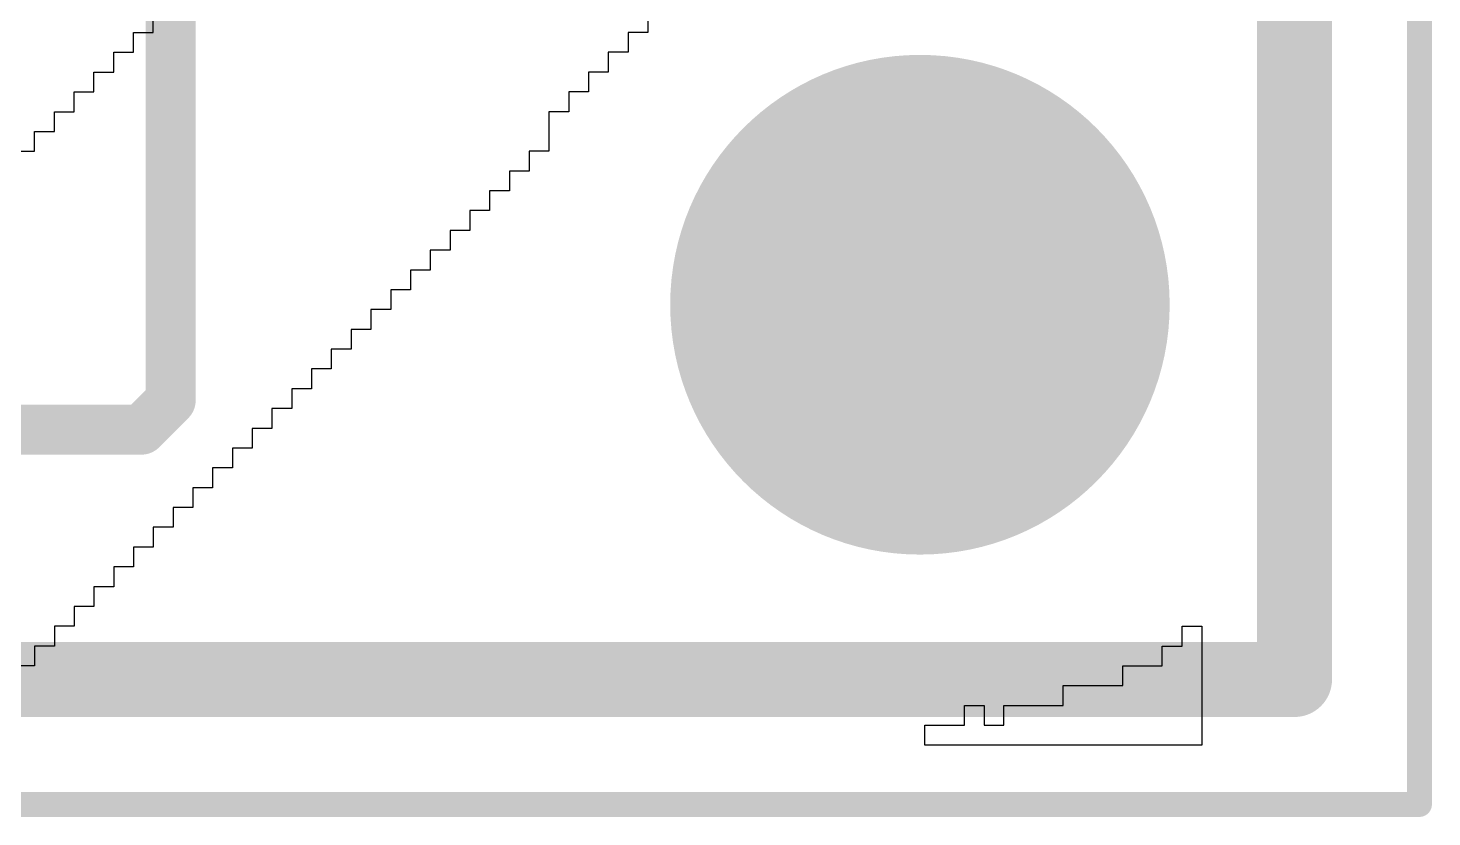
# Model space of a CAD drawing. Header units: inches. Extents: x 1.37 to 7.44, y 1.69 to 5.2.
# Drawn here: x 7.0023 to 7.4449, y 1.689 to 1.9376 of the extents above; entities that cross this region are included whole.
import ezdxf

# ---------------------------------------------------------------- set-up
doc = ezdxf.new("R2010")
doc.units = ezdxf.units.IN
doc.header["$MEASUREMENT"] = 0
for name, color, linetype in [('Board', 216, 'Continuous'), ('Bottom Layer', 5, 'Continuous'), ('Bottom Overlay', 54, 'Continuous'), ('Bottom Solder', 6, 'Continuous'), ('Multi-Layer', 9, 'Continuous'), ('Pad Holes', 156, 'Continuous'), ('Top Layer', 1, 'Continuous'), ('Top Overlay', 2, 'Continuous'), ('Top Solder', 216, 'Continuous')]:
    doc.layers.add(name, color=color, linetype=linetype)

msp = doc.modelspace()

# ---------------------------------------------------------------- hatches: boundary and pattern name
at = {"layer": 'Bottom Layer'}
h = msp.add_hatch(color=5, dxfattribs=at)
edge = h.paths.add_edge_path()
edge.add_arc((7.28346, 1.85039), 0.07874, 0, 360)
at = {"layer": 'Bottom Solder'}
h = msp.add_hatch(color=6, dxfattribs=at)
edge = h.paths.add_edge_path()
edge.add_arc((7.28346, 1.85039), 0.07874, 0, 360)
at = {"layer": 'Multi-Layer'}
h = msp.add_hatch(color=9, dxfattribs=at)
edge = h.paths.add_edge_path()
edge.add_arc((7.28346, 1.85039), 0.07874, 0, 360)
at = {"layer": 'Pad Holes'}
h = msp.add_hatch(color=7, dxfattribs=at)
edge = h.paths.add_edge_path()
edge.add_arc((7.28346, 1.85039), 0.07874, 0, 360)
at = {"layer": 'Top Layer'}
h = msp.add_hatch(color=1, dxfattribs=at)
edge = h.paths.add_edge_path()
edge.add_arc((7.28346, 1.85039), 0.07874, 0, 360)
at = {"layer": 'Top Solder'}
h = msp.add_hatch(color=216, dxfattribs=at)
edge = h.paths.add_edge_path()
edge.add_arc((7.28346, 1.85039), 0.07874, 0, 360)

# ---------------------------------------------------------------- linework, layer by layer
at = {"layer": 'Board'}
for points in [[(7.44094, 1.69291, 0.00787, 0.00787, 0), (7.44094, 5.19685, 0.00787, 0.00787, 0)], [(3.8189, 1.69291, 0.00787, 0.00787, 0), (7.44094, 1.69291, 0.00787, 0.00787, 0)]]:
    msp.add_lwpolyline(points, format="xyseb", dxfattribs=at)
msp.add_lwpolyline([(7.43898, 1.69291, 0.00394, 0.00394, 1), (7.44291, 1.69291, 0.00394, 0.00394, 1)], format="xyseb", close=True, dxfattribs=at)
msp.add_lwpolyline([(7.43898, 1.69291, 0.00394, 0.00394, 1), (7.44291, 1.69291, 0.00394, 0.00394, 1)], format="xyseb", close=True, dxfattribs=at)
at = {"layer": 'Bottom Layer'}
for points in [[(7.04724, 1.82025, 0.01575, 0.01575, 0), (7.04724, 2.67717, 0.01575, 0.01575, 0)], [(7.03802, 1.81102, 0.01575, 0.01575, 0), (7.04724, 1.82025, 0.01575, 0.01575, 0)], [(4.33071, 1.81102, 0.01575, 0.01575, 0), (7.03802, 1.81102, 0.01575, 0.01575, 0)]]:
    msp.add_lwpolyline(points, format="xyseb", dxfattribs=at)
for points in [[(7.04331, 1.82025, 0.00787, 0.00787, 1), (7.05118, 1.82025, 0.00787, 0.00787, 1)], [(7.04331, 1.82025, 0.00787, 0.00787, 1), (7.05118, 1.82025, 0.00787, 0.00787, 1)], [(7.03408, 1.81102, 0.00787, 0.00787, 1), (7.04196, 1.81102, 0.00787, 0.00787, 1)], [(7.03408, 1.81102, 0.00787, 0.00787, 1), (7.04196, 1.81102, 0.00787, 0.00787, 1)]]:
    msp.add_lwpolyline(points, format="xyseb", close=True, dxfattribs=at)
at = {"layer": 'Bottom Overlay'}
for p, q in [((7.04174, 1.93618), (7.04174, 1.94242)), ((7.19768, 1.94242), (7.19768, 1.93618)), ((7.0355, 1.92994), (7.0355, 1.93618)), ((7.0355, 1.93618), (7.04174, 1.93618)), ((7.19768, 1.93618), (7.19144, 1.93618)), ((7.19144, 1.93618), (7.19144, 1.92994)), ((7.02926, 1.92371), (7.02926, 1.92994)), ((7.02926, 1.92994), (7.0355, 1.92994)), ((7.19144, 1.92994), (7.1852, 1.92994)), ((7.1852, 1.92994), (7.1852, 1.92371)), ((7.02302, 1.91747), (7.02302, 1.92371)), ((7.02302, 1.92371), (7.02926, 1.92371)), ((7.1852, 1.92371), (7.17896, 1.92371)), ((7.17896, 1.92371), (7.17896, 1.91747)), ((7.01678, 1.91123), (7.01678, 1.91747)), ((7.01678, 1.91747), (7.02302, 1.91747)), ((7.17896, 1.91747), (7.17273, 1.91747)), ((7.17273, 1.91747), (7.17273, 1.91123)), ((7.01055, 1.90499), (7.01055, 1.91123)), ((7.01055, 1.91123), (7.01678, 1.91123)), ((7.17273, 1.91123), (7.16649, 1.91123)), ((7.16649, 1.91123), (7.16649, 1.89876)), ((7.00431, 1.89876), (7.00431, 1.90499)), ((7.00431, 1.90499), (7.01055, 1.90499)), ((6.99807, 1.89876), (7.00431, 1.89876)), ((7.16649, 1.89876), (7.16025, 1.89876)), ((7.16025, 1.89876), (7.16025, 1.89252)), ((7.16025, 1.89252), (7.15401, 1.89252)), ((7.15401, 1.89252), (7.15401, 1.88628)), ((7.15401, 1.88628), (7.14778, 1.88628)), ((7.14778, 1.88628), (7.14778, 1.88004)), ((7.14778, 1.88004), (7.14154, 1.88004)), ((7.14154, 1.88004), (7.14154, 1.87381)), ((7.14154, 1.87381), (7.1353, 1.87381)), ((7.1353, 1.87381), (7.1353, 1.86757)), ((7.1353, 1.86757), (7.12906, 1.86757)), ((7.12906, 1.86757), (7.12906, 1.86133)), ((7.12906, 1.86133), (7.12282, 1.86133)), ((7.12282, 1.86133), (7.12282, 1.85509)), ((7.12282, 1.85509), (7.11659, 1.85509)), ((7.11659, 1.85509), (7.11659, 1.84885)), ((7.11659, 1.84885), (7.11035, 1.84885)), ((7.11035, 1.84885), (7.11035, 1.84262)), ((7.11035, 1.84262), (7.10411, 1.84262)), ((7.10411, 1.84262), (7.10411, 1.83638)), ((7.10411, 1.83638), (7.09787, 1.83638)), ((7.09787, 1.83638), (7.09787, 1.83014)), ((7.09787, 1.83014), (7.09164, 1.83014)), ((7.09164, 1.83014), (7.09164, 1.8239)), ((7.09164, 1.8239), (7.0854, 1.8239)), ((7.0854, 1.8239), (7.0854, 1.81767)), ((7.0854, 1.81767), (7.07916, 1.81767)), ((7.07916, 1.81767), (7.07916, 1.81143)), ((7.07916, 1.81143), (7.07292, 1.81143)), ((7.07292, 1.81143), (7.07292, 1.80519)), ((7.07292, 1.80519), (7.06669, 1.80519)), ((7.06669, 1.80519), (7.06669, 1.79895)), ((7.06669, 1.79895), (7.06045, 1.79895)), ((7.06045, 1.79895), (7.06045, 1.79272)), ((7.06045, 1.79272), (7.05421, 1.79272)), ((7.05421, 1.79272), (7.05421, 1.78648)), ((7.05421, 1.78648), (7.04797, 1.78648)), ((7.04797, 1.78648), (7.04797, 1.78024)), ((7.04797, 1.78024), (7.04174, 1.78024)), ((7.04174, 1.78024), (7.04174, 1.774)), ((7.04174, 1.774), (7.0355, 1.774)), ((7.0355, 1.774), (7.0355, 1.76777)), ((7.0355, 1.76777), (7.02926, 1.76777)), ((7.02926, 1.76777), (7.02926, 1.76153)), ((7.02926, 1.76153), (7.02302, 1.76153)), ((7.02302, 1.76153), (7.02302, 1.75529)), ((7.02302, 1.75529), (7.01678, 1.75529)), ((7.01678, 1.75529), (7.01678, 1.74905)), ((7.01678, 1.74905), (7.01055, 1.74905)), ((7.01055, 1.74905), (7.01055, 1.74281)), ((7.36609, 1.74281), (7.36609, 1.74905)), ((7.36609, 1.74905), (7.37233, 1.74905)), ((7.37233, 1.74905), (7.37233, 1.71163)), ((7.01055, 1.74281), (7.00431, 1.74281)), ((7.00431, 1.74281), (7.00431, 1.73658)), ((7.35986, 1.74281), (7.36609, 1.74281)), ((7.35986, 1.73658), (7.35986, 1.74281)), ((7.00431, 1.73658), (6.99807, 1.73658)), ((7.34738, 1.73034), (7.34738, 1.73658)), ((7.34738, 1.73658), (7.35986, 1.73658)), ((7.32867, 1.7241), (7.32867, 1.73034)), ((7.32867, 1.73034), (7.34738, 1.73034)), ((7.29748, 1.71786), (7.29748, 1.7241)), ((7.29748, 1.7241), (7.30372, 1.7241)), ((7.30372, 1.7241), (7.30372, 1.71786)), ((7.30995, 1.71786), (7.30995, 1.7241)), ((7.30995, 1.7241), (7.32867, 1.7241)), ((7.285, 1.71163), (7.285, 1.71786)), ((7.285, 1.71786), (7.29748, 1.71786)), ((7.30372, 1.71786), (7.30995, 1.71786)), ((7.37233, 1.71163), (7.285, 1.71163))]:
    msp.add_line(p, q, dxfattribs=at)
at = {"layer": 'Top Overlay'}
for points in [[(7.40157, 1.73228, 0.02362, 0.02362, 0), (7.40157, 5.15748, 0.02362, 0.02362, 0)], [(6.49606, 1.73228, 0.02362, 0.02362, 0), (7.40157, 1.73228, 0.02362, 0.02362, 0)]]:
    msp.add_lwpolyline(points, format="xyseb", dxfattribs=at)
msp.add_lwpolyline([(7.39567, 1.73228, 0.01181, 0.01181, 1), (7.40748, 1.73228, 0.01181, 0.01181, 1)], format="xyseb", close=True, dxfattribs=at)
msp.add_lwpolyline([(7.39567, 1.73228, 0.01181, 0.01181, 1), (7.40748, 1.73228, 0.01181, 0.01181, 1)], format="xyseb", close=True, dxfattribs=at)

doc.saveas('drawing.dxf')
